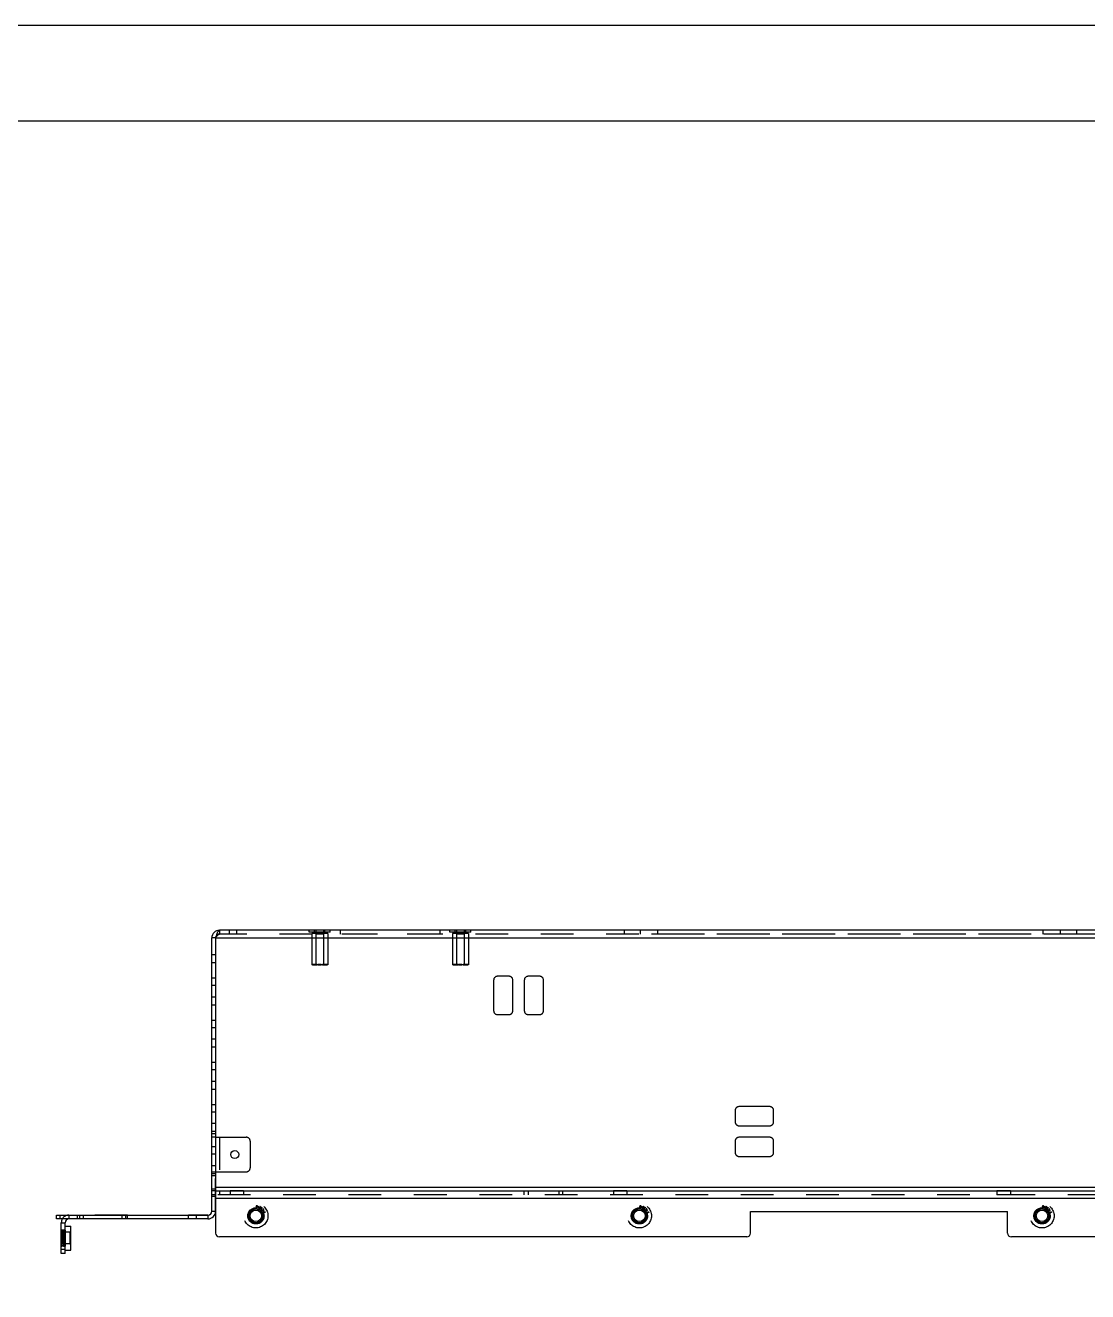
# Model space of a CAD drawing. Header units: millimetres. Extents: x 0 to 8948, y -1340 to 1100.
# Drawn here: x 4724.8 to 5001.9, y -570.3 to -239.9 of the extents above; entities that cross this region are included whole.
import ezdxf

# ---------------------------------------------------------------- set-up
doc = ezdxf.new("R2010")
doc.units = ezdxf.units.MM
doc.header["$LTSCALE"] = 85.25
doc.linetypes.add('HIDDEN', pattern=[0.2, 0.1, -0.1])
doc.layers.get('0').update_dxf_attribs({"linetype": 'CONTINUOUS'})
doc.layers.add('02___PRT_ALL_AXES', color=7, linetype='CONTINUOUS')
doc.layers.add('DEFAULT_2', color=8, linetype='HIDDEN')

msp = doc.modelspace()

# ---------------------------------------------------------------- linework, layer by layer
at = {"color": 7, "linetype": 'Continuous'}
for p, q in [((4392.409, -239.944), (5942.409, -239.944)), ((4774.448, -478.031), (4773.448, -478.031)), ((4773.448, -529.031), (4774.448, -529.031)), ((4773.448, -540.031), (4774.448, -540.031)), ((4774.448, -544.031), (4773.448, -544.031)), ((4774.448, -545.031), (4773.448, -545.031)), ((4774.448, -544.031), (4774.448, -544.921)), ((4732.948, -551.331), (4732.948, -550.331)), ((4772.448, -551.331), (4732.948, -551.331)), ((4733.948, -551.331), (4733.948, -550.331)), ((4772.448, -550.331), (4772.448, -551.331)), ((4773.448, -549.331), (4774.448, -549.331)), ((4734.198, -552.331), (4735.198, -552.331)), ((4735.198, -560.331), (4735.198, -552.331)), ((4735.198, -553.181), (4736.698, -553.181)), ((4736.698, -559.481), (4736.698, -553.181)), ((4735.198, -559.331), (4734.198, -559.331)), ((4735.198, -560.331), (4734.198, -560.331)), ((4735.198, -559.481), (4736.698, -559.481))]:
    msp.add_line(p, q, dxfattribs=at)
at = {"color": 3, "linetype": 'Continuous'}
for p, q in [((4773.448, -549.331), (4773.448, -478.031)), ((4774.448, -478.031), (4774.448, -544.031)), ((4774.448, -478.031), (5090.448, -478.031)), ((5089.448, -476.031), (4775.448, -476.031)), ((4774.448, -530.031), (4773.448, -530.031)), ((4773.448, -539.031), (4774.448, -539.031)), ((4774.448, -543.031), (5090.448, -543.031)), ((4774.448, -544.031), (5146.948, -544.031)), ((4774.448, -544.921), (4774.448, -555.031)), ((5090.448, -546.031), (4774.448, -546.031)), ((4732.948, -550.331), (4772.448, -550.331)), ((4913.948, -555.031), (4913.948, -549.431)), ((4913.948, -549.431), (4980.948, -549.431)), ((4980.948, -555.031), (4980.948, -549.431)), ((4734.198, -560.331), (4734.198, -552.331)), ((4912.948, -556.031), (4775.448, -556.031)), ((5089.448, -556.031), (4981.948, -556.031))]:
    msp.add_line(p, q, dxfattribs=at)
at = {"color": 7, "linetype": 'Continuous'}
msp.add_lwpolyline([(4417.409, -1314.944), (5917.409, -1314.944), (5917.409, -264.944), (4417.409, -264.944)], close=True, dxfattribs=at)
for centre, radius in [((4784.948, -550.531), 1.8), ((4784.948, -550.531), 1.5), ((4884.948, -550.531), 1.8), ((4884.948, -550.531), 1.5), ((4989.948, -550.531), 1.8), ((4989.948, -550.531), 1.5)]:
    msp.add_circle(centre, radius, dxfattribs=at)
at = {"color": 3, "linetype": 'Continuous'}
for centre, radius, start, end in [((4775.448, -478.031), 2, 90, 180), ((4736.198, -552.331), 2, 149.86467, 180), ((4772.448, -549.331), 1, 270, 0), ((4775.448, -555.031), 1, 180, 270), ((4912.948, -555.031), 1, 270, 0), ((4981.948, -555.031), 1, 180, 270)]:
    msp.add_arc(centre, radius, start, end, dxfattribs=at)
at = {"color": 7, "linetype": 'Continuous'}
for centre, radius, start, end in [((4775.448, -478.031), 1, 144.96851, 180), ((4736.198, -552.331), 1, 90, 180), ((4772.448, -549.331), 2, 270, 0)]:
    msp.add_arc(centre, radius, start, end, dxfattribs=at)
at = {"color": 3, "linetype": 'Continuous'}
for points, knots in [([(4774.448, -478.031), (4774.494, -477.887), (4774.555, -477.695), (4774.618, -477.504), (4774.633, -477.457)], [0, 0, 0, 0, 0.7542178, 1, 1, 1, 1]), ([(4774.633, -477.457), (4774.697, -477.265), (4774.819, -476.915), (4774.987, -476.513), (4775.133, -476.265), (4775.25, -476.112), (4775.372, -476.031), (4775.448, -476.031)], [0, 0, 0, 0, 0.3589742, 0.6541261, 0.770894, 0.8657475, 1, 1, 1, 1])]:
    msp.add_open_spline(points, degree=3, knots=knots, dxfattribs=at)
at = {"layer": '02___PRT_ALL_AXES', "color": 8, "linetype": 'HIDDEN'}
for p, q in [((4799.503, -476.831), (4799.503, -485.031)), ((4803.693, -476.831), (4799.503, -476.831)), ((4799.703, -476.531), (4799.703, -476.831)), ((4803.493, -476.531), (4799.703, -476.531)), ((4800.598, -476.031), (4800.598, -485.031)), ((4802.598, -476.031), (4800.598, -476.031)), ((4802.598, -477.031), (4800.598, -477.031)), ((4802.598, -476.031), (4802.598, -485.031)), ((4803.493, -476.531), (4803.493, -476.831)), ((4803.693, -476.831), (4803.693, -485.031)), ((4806.948, -476.031), (4806.948, -477.031)), ((4832.948, -476.031), (4806.948, -476.031)), ((4832.948, -477.031), (4806.948, -477.031)), ((4832.948, -476.031), (4832.948, -477.031)), ((4836.203, -476.831), (4836.203, -485.031)), ((4840.393, -476.831), (4836.203, -476.831)), ((4836.403, -476.531), (4836.403, -476.831)), ((4840.193, -476.531), (4836.403, -476.531)), ((4837.298, -476.031), (4837.298, -485.031)), ((4839.298, -476.031), (4837.298, -476.031)), ((4839.298, -477.031), (4837.298, -477.031)), ((4839.298, -476.031), (4839.298, -485.031)), ((4840.193, -476.531), (4840.193, -476.831)), ((4840.393, -476.831), (4840.393, -485.031)), ((4880.948, -476.031), (4880.948, -477.031)), ((4998.948, -476.031), (4880.948, -476.031)), ((4998.948, -477.031), (4880.948, -477.031)), ((4885.198, -476.031), (4885.198, -477.031)), ((4889.698, -476.031), (4889.698, -477.031)), ((4990.198, -476.031), (4990.198, -477.031)), ((4994.698, -476.031), (4994.698, -477.031)), ((4998.948, -476.031), (4998.948, -477.031)), ((4803.693, -485.031), (4799.503, -485.031)), ((4840.393, -485.031), (4836.203, -485.031)), ((4773.448, -549.331), (4773.448, -537.46)), ((4774.448, -537.46), (4773.448, -537.46)), ((4774.448, -549.331), (4774.448, -537.46)), ((4773.448, -539.46), (4774.448, -539.46)), ((4778.198, -544.031), (4778.198, -545.031)), ((4781.698, -544.031), (4778.198, -544.031)), ((4781.698, -545.031), (4778.198, -545.031)), ((4781.698, -544.031), (4781.698, -545.031)), ((4878.198, -544.031), (4878.198, -545.031)), ((4881.698, -544.031), (4878.198, -544.031)), ((4881.698, -545.031), (4878.198, -545.031)), ((4881.698, -544.031), (4881.698, -545.031)), ((4981.698, -544.031), (4978.198, -544.031)), ((4978.198, -544.031), (4978.198, -545.031)), ((4981.698, -545.031), (4978.198, -545.031)), ((4981.698, -544.031), (4981.698, -545.031)), ((4738.448, -551.331), (4738.448, -550.331)), ((4751.448, -550.331), (4738.448, -550.331)), ((4751.448, -551.331), (4738.448, -551.331)), ((4738.948, -550.331), (4738.948, -551.331)), ((4739.948, -550.331), (4739.948, -551.331)), ((4749.948, -550.331), (4749.948, -551.331)), ((4750.948, -550.331), (4750.948, -551.331)), ((4751.448, -551.331), (4751.448, -550.331)), ((4767.389, -551.331), (4767.389, -550.331)), ((4772.448, -550.331), (4767.389, -550.331)), ((4772.448, -551.331), (4767.389, -551.331)), ((4769.389, -550.331), (4769.389, -551.331)), ((4734.198, -554.231), (4734.198, -558.431)), ((4735.198, -554.231), (4734.198, -554.231)), ((4735.198, -554.231), (4735.198, -558.431)), ((4734.198, -556.331), (4735.198, -556.331)), ((4735.198, -558.431), (4734.198, -558.431))]:
    msp.add_line(p, q, dxfattribs=at)
at = {"layer": '02___PRT_ALL_AXES', "color": 3, "linetype": 'Continuous'}
for centre, radius in [((4779.448, -534.531), 1.05), ((4784.948, -550.531), 2.1), ((4884.948, -550.531), 2.1), ((4989.948, -550.531), 2.1)]:
    msp.add_circle(centre, radius, dxfattribs=at)
at = {"layer": 'DEFAULT_2', "color": 8, "linetype": 'HIDDEN'}
for p, q in [((4775.448, -476.031), (4775.448, -477.031)), ((5089.448, -477.031), (4775.448, -477.031)), ((4777.948, -476.031), (4777.948, -477.031)), ((4779.948, -477.031), (4779.948, -476.031)), ((4798.855, -476.531), (4798.855, -476.031)), ((4804.34, -476.531), (4798.855, -476.531)), ((4800.227, -476.531), (4800.227, -476.031)), ((4800.598, -477.031), (4800.598, -485.031)), ((4802.598, -477.031), (4802.598, -485.031)), ((4802.969, -476.531), (4802.969, -476.031)), ((4804.34, -476.531), (4804.34, -476.031)), ((4835.555, -476.531), (4835.555, -476.031)), ((4841.04, -476.531), (4835.555, -476.531)), ((4836.927, -476.531), (4836.927, -476.031)), ((4837.298, -477.031), (4837.298, -485.031)), ((4839.298, -477.031), (4839.298, -485.031)), ((4839.669, -476.531), (4839.669, -476.031)), ((4841.04, -476.531), (4841.04, -476.031)), ((4774.448, -482.46), (4773.448, -482.46)), ((4773.448, -484.46), (4774.448, -484.46)), ((4799.631, -484.931), (4799.631, -485.031)), ((4800.968, -484.931), (4799.631, -484.931)), ((4799.678, -484.931), (4799.678, -485.031)), ((4799.678, -485.031), (4800.968, -485.031)), ((4799.814, -484.931), (4799.814, -485.031)), ((4799.908, -484.931), (4799.908, -485.031)), ((4799.948, -485.031), (4799.948, -484.931)), ((4800.097, -484.931), (4800.097, -485.031)), ((4800.189, -484.931), (4800.189, -485.031)), ((4800.303, -485.031), (4800.303, -484.931)), ((4800.41, -485.031), (4800.41, -484.931)), ((4800.515, -485.031), (4800.515, -484.931)), ((4800.722, -485.031), (4800.722, -484.931)), ((4800.864, -485.031), (4800.864, -484.931)), ((4800.968, -485.031), (4800.968, -484.931)), ((4801.167, -484.931), (4801.167, -485.031)), ((4801.936, -484.931), (4801.167, -484.931)), ((4801.168, -485.031), (4801.168, -484.931)), ((4801.207, -485.031), (4801.207, -484.931)), ((4801.207, -485.031), (4801.936, -485.031)), ((4801.231, -485.031), (4801.231, -484.931)), ((4801.312, -485.031), (4801.312, -484.931)), ((4801.316, -485.031), (4801.316, -484.931)), ((4801.335, -485.031), (4801.335, -484.931)), ((4801.355, -485.031), (4801.355, -484.931)), ((4801.401, -485.031), (4801.401, -484.931)), ((4801.419, -485.031), (4801.419, -484.931)), ((4801.523, -485.031), (4801.523, -484.931)), ((4801.547, -485.031), (4801.547, -484.931)), ((4801.607, -485.031), (4801.607, -484.931)), ((4801.63, -485.031), (4801.63, -484.931)), ((4801.71, -485.031), (4801.71, -484.931)), ((4801.755, -485.031), (4801.755, -484.931)), ((4801.766, -485.031), (4801.766, -484.931)), ((4801.771, -485.031), (4801.771, -484.931)), ((4801.81, -485.031), (4801.81, -484.931)), ((4801.811, -485.031), (4801.811, -484.931)), ((4801.837, -485.031), (4801.837, -484.931)), ((4801.869, -485.031), (4801.869, -484.931)), ((4801.912, -485.031), (4801.912, -484.931)), ((4801.916, -484.931), (4801.916, -485.031)), ((4801.918, -485.031), (4801.918, -484.931)), ((4801.918, -485.031), (4801.918, -484.931)), ((4801.935, -485.031), (4801.935, -484.931)), ((4801.936, -485.031), (4801.936, -484.931)), ((4802.309, -485.031), (4802.309, -484.931)), ((4803.6, -484.931), (4802.309, -484.931)), ((4802.309, -485.031), (4803.556, -485.031)), ((4802.313, -485.031), (4802.313, -484.931)), ((4802.373, -485.031), (4802.373, -484.931)), ((4802.407, -485.031), (4802.407, -484.931)), ((4802.457, -485.031), (4802.457, -484.931)), ((4802.46, -485.031), (4802.46, -484.931)), ((4802.485, -485.031), (4802.485, -484.931)), ((4802.487, -485.031), (4802.487, -484.931)), ((4802.494, -485.031), (4802.494, -484.931)), ((4802.509, -485.031), (4802.509, -484.931)), ((4802.516, -485.031), (4802.516, -484.931)), ((4802.518, -485.031), (4802.518, -484.931)), ((4802.543, -485.031), (4802.543, -484.931)), ((4802.546, -485.031), (4802.546, -484.931)), ((4802.593, -485.031), (4802.593, -484.931)), ((4802.596, -485.031), (4802.596, -484.931)), ((4802.608, -485.031), (4802.608, -484.931)), ((4802.618, -485.031), (4802.618, -484.931)), ((4802.63, -485.031), (4802.63, -484.931)), ((4802.643, -485.031), (4802.643, -484.931)), ((4802.678, -485.031), (4802.678, -484.931)), ((4802.69, -485.031), (4802.69, -484.931)), ((4802.694, -485.031), (4802.694, -484.931)), ((4802.698, -485.031), (4802.698, -484.931)), ((4802.7, -485.031), (4802.7, -484.931)), ((4802.701, -485.031), (4802.701, -484.931)), ((4802.72, -485.031), (4802.72, -484.931)), ((4802.75, -485.031), (4802.75, -484.931)), ((4802.764, -485.031), (4802.764, -484.931)), ((4802.766, -485.031), (4802.766, -484.931)), ((4802.791, -485.031), (4802.791, -484.931)), ((4802.793, -485.031), (4802.793, -484.931)), ((4802.819, -485.031), (4802.819, -484.931)), ((4802.844, -485.031), (4802.844, -484.931)), ((4802.852, -485.031), (4802.852, -484.931)), ((4802.859, -485.031), (4802.859, -484.931)), ((4802.894, -485.031), (4802.894, -484.931)), ((4802.926, -485.031), (4802.926, -484.931)), ((4802.927, -485.031), (4802.927, -484.931)), ((4802.958, -485.031), (4802.958, -484.931)), ((4802.994, -485.031), (4802.994, -484.931)), ((4803, -485.031), (4803, -484.931)), ((4803.009, -485.031), (4803.009, -484.931)), ((4803.034, -485.031), (4803.034, -484.931)), ((4803.059, -485.031), (4803.059, -484.931)), ((4803.061, -485.031), (4803.061, -484.931)), ((4803.087, -485.031), (4803.087, -484.931)), ((4803.102, -485.031), (4803.102, -484.931)), ((4803.133, -485.031), (4803.133, -484.931)), ((4803.151, -485.031), (4803.151, -484.931)), ((4803.152, -485.031), (4803.152, -484.931)), ((4803.154, -485.031), (4803.154, -484.931)), ((4803.156, -485.031), (4803.156, -484.931)), ((4803.209, -485.031), (4803.209, -484.931)), ((4803.221, -485.031), (4803.221, -484.931)), ((4803.239, -485.031), (4803.239, -484.931)), ((4803.244, -485.031), (4803.244, -484.931)), ((4803.259, -485.031), (4803.259, -484.931)), ((4803.261, -485.031), (4803.261, -484.931)), ((4803.274, -485.031), (4803.274, -484.931)), ((4803.296, -485.031), (4803.296, -484.931)), ((4803.306, -485.031), (4803.306, -484.931)), ((4803.348, -485.031), (4803.348, -484.931)), ((4803.375, -485.031), (4803.375, -484.931)), ((4803.407, -485.031), (4803.407, -484.931)), ((4803.409, -485.031), (4803.409, -484.931)), ((4803.428, -485.031), (4803.428, -484.931)), ((4803.43, -485.031), (4803.43, -484.931)), ((4803.45, -485.031), (4803.45, -484.931)), ((4803.474, -485.031), (4803.474, -484.931)), ((4803.492, -485.031), (4803.492, -484.931)), ((4803.493, -485.031), (4803.493, -484.931)), ((4803.502, -485.031), (4803.502, -484.931)), ((4803.516, -485.031), (4803.516, -484.931)), ((4803.556, -484.931), (4803.556, -485.031)), ((4803.575, -485.031), (4803.575, -484.931)), ((4803.585, -484.931), (4803.585, -485.031)), ((4803.585, -485.031), (4803.6, -485.031)), ((4803.6, -485.031), (4803.6, -484.931)), ((4836.331, -484.931), (4836.331, -485.031)), ((4837.668, -484.931), (4836.331, -484.931)), ((4836.378, -484.931), (4836.378, -485.031)), ((4836.378, -485.031), (4837.668, -485.031)), ((4836.514, -484.931), (4836.514, -485.031)), ((4836.608, -484.931), (4836.608, -485.031)), ((4836.648, -485.031), (4836.648, -484.931)), ((4836.797, -484.931), (4836.797, -485.031)), ((4836.889, -484.931), (4836.889, -485.031)), ((4837.003, -485.031), (4837.003, -484.931)), ((4837.11, -485.031), (4837.11, -484.931)), ((4837.215, -485.031), (4837.215, -484.931)), ((4837.422, -485.031), (4837.422, -484.931)), ((4837.564, -485.031), (4837.564, -484.931)), ((4837.668, -485.031), (4837.668, -484.931)), ((4837.867, -484.931), (4837.867, -485.031)), ((4838.636, -484.931), (4837.867, -484.931)), ((4837.868, -485.031), (4837.868, -484.931)), ((4837.907, -485.031), (4837.907, -484.931)), ((4837.907, -485.031), (4838.636, -485.031)), ((4837.931, -485.031), (4837.931, -484.931)), ((4838.012, -485.031), (4838.012, -484.931)), ((4838.016, -485.031), (4838.016, -484.931)), ((4838.035, -485.031), (4838.035, -484.931)), ((4838.055, -485.031), (4838.055, -484.931)), ((4838.101, -485.031), (4838.101, -484.931)), ((4838.119, -485.031), (4838.119, -484.931)), ((4838.223, -485.031), (4838.223, -484.931)), ((4838.247, -485.031), (4838.247, -484.931)), ((4838.307, -485.031), (4838.307, -484.931)), ((4838.33, -485.031), (4838.33, -484.931)), ((4838.41, -485.031), (4838.41, -484.931)), ((4838.455, -485.031), (4838.455, -484.931)), ((4838.466, -485.031), (4838.466, -484.931)), ((4838.471, -485.031), (4838.471, -484.931)), ((4838.51, -485.031), (4838.51, -484.931)), ((4838.511, -485.031), (4838.511, -484.931)), ((4838.537, -485.031), (4838.537, -484.931)), ((4838.569, -485.031), (4838.569, -484.931)), ((4838.612, -485.031), (4838.612, -484.931)), ((4838.616, -484.931), (4838.616, -485.031)), ((4838.618, -485.031), (4838.618, -484.931)), ((4838.618, -485.031), (4838.618, -484.931)), ((4838.635, -485.031), (4838.635, -484.931)), ((4838.636, -485.031), (4838.636, -484.931)), ((4839.009, -485.031), (4839.009, -484.931)), ((4840.3, -484.931), (4839.009, -484.931)), ((4839.009, -485.031), (4840.256, -485.031)), ((4839.013, -485.031), (4839.013, -484.931)), ((4839.073, -485.031), (4839.073, -484.931)), ((4839.107, -485.031), (4839.107, -484.931)), ((4839.157, -485.031), (4839.157, -484.931)), ((4839.16, -485.031), (4839.16, -484.931)), ((4839.185, -485.031), (4839.185, -484.931)), ((4839.187, -485.031), (4839.187, -484.931)), ((4839.194, -485.031), (4839.194, -484.931)), ((4839.209, -485.031), (4839.209, -484.931)), ((4839.216, -485.031), (4839.216, -484.931)), ((4839.218, -485.031), (4839.218, -484.931)), ((4839.243, -485.031), (4839.243, -484.931)), ((4839.246, -485.031), (4839.246, -484.931)), ((4839.293, -485.031), (4839.293, -484.931)), ((4839.296, -485.031), (4839.296, -484.931)), ((4839.308, -485.031), (4839.308, -484.931)), ((4839.318, -485.031), (4839.318, -484.931)), ((4839.33, -485.031), (4839.33, -484.931)), ((4839.343, -485.031), (4839.343, -484.931)), ((4839.378, -485.031), (4839.378, -484.931)), ((4839.39, -485.031), (4839.39, -484.931)), ((4839.394, -485.031), (4839.394, -484.931)), ((4839.398, -485.031), (4839.398, -484.931)), ((4839.4, -485.031), (4839.4, -484.931)), ((4839.401, -485.031), (4839.401, -484.931)), ((4839.42, -485.031), (4839.42, -484.931)), ((4839.45, -485.031), (4839.45, -484.931)), ((4839.464, -485.031), (4839.464, -484.931)), ((4839.466, -485.031), (4839.466, -484.931)), ((4839.491, -485.031), (4839.491, -484.931)), ((4839.493, -485.031), (4839.493, -484.931)), ((4839.519, -485.031), (4839.519, -484.931)), ((4839.544, -485.031), (4839.544, -484.931)), ((4839.552, -485.031), (4839.552, -484.931)), ((4839.559, -485.031), (4839.559, -484.931)), ((4839.594, -485.031), (4839.594, -484.931)), ((4839.626, -485.031), (4839.626, -484.931)), ((4839.627, -485.031), (4839.627, -484.931)), ((4839.658, -485.031), (4839.658, -484.931)), ((4839.694, -485.031), (4839.694, -484.931)), ((4839.7, -485.031), (4839.7, -484.931)), ((4839.709, -485.031), (4839.709, -484.931)), ((4839.734, -485.031), (4839.734, -484.931)), ((4839.759, -485.031), (4839.759, -484.931)), ((4839.761, -485.031), (4839.761, -484.931)), ((4839.787, -485.031), (4839.787, -484.931)), ((4839.802, -485.031), (4839.802, -484.931)), ((4839.833, -485.031), (4839.833, -484.931)), ((4839.851, -485.031), (4839.851, -484.931)), ((4839.852, -485.031), (4839.852, -484.931)), ((4839.854, -485.031), (4839.854, -484.931)), ((4839.856, -485.031), (4839.856, -484.931)), ((4839.909, -485.031), (4839.909, -484.931)), ((4839.921, -485.031), (4839.921, -484.931)), ((4839.939, -485.031), (4839.939, -484.931)), ((4839.944, -485.031), (4839.944, -484.931)), ((4839.959, -485.031), (4839.959, -484.931)), ((4839.961, -485.031), (4839.961, -484.931)), ((4839.974, -485.031), (4839.974, -484.931)), ((4839.996, -485.031), (4839.996, -484.931)), ((4840.006, -485.031), (4840.006, -484.931)), ((4840.048, -485.031), (4840.048, -484.931)), ((4840.075, -485.031), (4840.075, -484.931)), ((4840.107, -485.031), (4840.107, -484.931)), ((4840.109, -485.031), (4840.109, -484.931)), ((4840.128, -485.031), (4840.128, -484.931)), ((4840.13, -485.031), (4840.13, -484.931)), ((4840.15, -485.031), (4840.15, -484.931)), ((4840.174, -485.031), (4840.174, -484.931)), ((4840.192, -485.031), (4840.192, -484.931)), ((4840.193, -485.031), (4840.193, -484.931)), ((4840.202, -485.031), (4840.202, -484.931)), ((4840.216, -485.031), (4840.216, -484.931)), ((4840.256, -484.931), (4840.256, -485.031)), ((4840.275, -485.031), (4840.275, -484.931)), ((4840.285, -484.931), (4840.285, -485.031)), ((4840.285, -485.031), (4840.3, -485.031)), ((4840.3, -485.031), (4840.3, -484.931)), ((4773.448, -488.46), (4774.448, -488.46)), ((4850.948, -488.031), (4847.948, -488.031)), ((4858.948, -488.031), (4855.948, -488.031)), ((4774.448, -490.46), (4773.448, -490.46)), ((4846.948, -489.031), (4846.948, -497.031)), ((4851.948, -497.031), (4851.948, -489.031)), ((4854.948, -489.031), (4854.948, -497.031)), ((4859.948, -497.031), (4859.948, -489.031)), ((4774.448, -493.46), (4773.448, -493.46)), ((4773.448, -495.46), (4774.448, -495.46)), ((4847.948, -498.031), (4850.948, -498.031)), ((4855.948, -498.031), (4858.948, -498.031)), ((4773.448, -499.46), (4774.448, -499.46)), ((4774.448, -501.46), (4773.448, -501.46)), ((4774.448, -504.46), (4773.448, -504.46)), ((4773.448, -506.46), (4774.448, -506.46)), ((4773.448, -510.46), (4774.448, -510.46)), ((4774.448, -512.46), (4773.448, -512.46)), ((4774.448, -515.46), (4773.448, -515.46)), ((4773.448, -517.46), (4774.448, -517.46)), ((4773.448, -521.46), (4774.448, -521.46)), ((4774.448, -523.46), (4773.448, -523.46)), ((4909.948, -523.031), (4909.948, -526.031)), ((4918.948, -522.031), (4910.948, -522.031)), ((4919.948, -526.031), (4919.948, -523.031)), ((4774.448, -526.46), (4773.448, -526.46)), ((4773.448, -528.46), (4774.448, -528.46)), ((4910.948, -527.031), (4918.948, -527.031)), ((4774.448, -530.031), (4782.448, -530.031)), ((4775.448, -530.031), (4775.448, -539.031)), ((4783.448, -531.031), (4783.448, -538.031)), ((4909.948, -531.031), (4909.948, -534.031)), ((4918.948, -530.031), (4910.948, -530.031)), ((4919.948, -534.031), (4919.948, -531.031)), ((4773.448, -532.46), (4774.448, -532.46)), ((4774.448, -534.46), (4773.448, -534.46)), ((4910.948, -535.031), (4918.948, -535.031)), ((4774.448, -537.46), (4773.448, -537.46)), ((4773.448, -539.46), (4774.448, -539.46)), ((4774.448, -539.031), (4782.448, -539.031)), ((4773.448, -543.46), (4774.448, -543.46)), ((5090.448, -545.031), (4774.448, -545.031)), ((4775.448, -544.031), (4775.448, -545.031)), ((4854.948, -545.031), (4854.948, -544.031)), ((4855.948, -544.031), (4855.948, -545.031)), ((4863.948, -544.031), (4863.948, -545.031)), ((4864.948, -545.031), (4864.948, -544.031)), ((4774.448, -545.46), (4773.448, -545.46)), ((4785.044, -547.93), (4785.039, -548.065)), ((4785.039, -548.065), (4785.052, -548.067)), ((4785.318, -548.367), (4785.306, -548.366)), ((4785.311, -548.47), (4785.318, -548.367)), ((4785.543, -548.134), (4785.532, -548.171)), ((4785.532, -548.171), (4785.738, -548.234)), ((4785.75, -548.197), (4785.543, -548.134)), ((4785.738, -548.234), (4785.75, -548.197)), ((4786.034, -548.198), (4785.786, -548.61)), ((4785.814, -548.614), (4786.057, -548.212)), ((4786.302, -548.274), (4785.814, -548.614)), ((4785.849, -548.676), (4786.255, -548.394)), ((4785.986, -548.089), (4785.978, -548.101)), ((4785.978, -548.101), (4786.016, -548.135)), ((4786.103, -548.187), (4786.18, -548.223)), ((4786.255, -548.394), (4786.179, -548.875)), ((4786.18, -548.223), (4786.187, -548.21)), ((4786.216, -548.81), (4786.302, -548.274)), ((4786.4, -548.338), (4786.392, -548.351)), ((4786.392, -548.351), (4786.433, -548.388)), ((4885.044, -547.93), (4885.039, -548.065)), ((4885.039, -548.065), (4885.052, -548.067)), ((4885.318, -548.367), (4885.306, -548.366)), ((4885.311, -548.47), (4885.318, -548.367)), ((4885.543, -548.134), (4885.532, -548.171)), ((4885.532, -548.171), (4885.738, -548.234)), ((4885.75, -548.197), (4885.543, -548.134)), ((4885.738, -548.234), (4885.75, -548.197)), ((4886.034, -548.198), (4885.786, -548.61)), ((4885.814, -548.614), (4886.057, -548.212)), ((4886.302, -548.274), (4885.814, -548.614)), ((4885.849, -548.676), (4886.255, -548.394)), ((4885.986, -548.089), (4885.978, -548.101)), ((4885.978, -548.101), (4886.016, -548.135)), ((4886.103, -548.187), (4886.18, -548.223)), ((4886.255, -548.394), (4886.179, -548.875)), ((4886.18, -548.223), (4886.187, -548.21)), ((4886.216, -548.81), (4886.302, -548.274)), ((4886.4, -548.338), (4886.392, -548.351)), ((4886.392, -548.351), (4886.433, -548.388)), ((4990.044, -547.93), (4990.039, -548.065)), ((4990.039, -548.065), (4990.052, -548.067)), ((4990.318, -548.367), (4990.306, -548.366)), ((4990.311, -548.47), (4990.318, -548.367)), ((4990.543, -548.134), (4990.532, -548.171)), ((4990.532, -548.171), (4990.738, -548.234)), ((4990.75, -548.197), (4990.543, -548.134)), ((4990.738, -548.234), (4990.75, -548.197)), ((4991.034, -548.198), (4990.786, -548.61)), ((4990.814, -548.614), (4991.057, -548.212)), ((4991.302, -548.274), (4990.814, -548.614)), ((4990.849, -548.676), (4991.255, -548.394)), ((4990.986, -548.089), (4990.978, -548.101)), ((4990.978, -548.101), (4991.016, -548.135)), ((4991.103, -548.187), (4991.18, -548.223)), ((4991.255, -548.394), (4991.179, -548.875)), ((4991.18, -548.223), (4991.187, -548.21)), ((4991.216, -548.81), (4991.302, -548.274)), ((4991.4, -548.338), (4991.392, -548.351)), ((4991.392, -548.351), (4991.433, -548.388)), ((4736.198, -550.331), (4736.198, -551.331)), ((4767.389, -551.331), (4767.389, -550.331)), ((4769.389, -550.331), (4769.389, -551.331)), ((4785.71, -548.575), (4785.703, -548.588)), ((4785.786, -548.61), (4785.71, -548.575)), ((4786.435, -548.447), (4786.216, -548.81)), ((4786.279, -548.842), (4786.492, -548.488)), ((4786.333, -548.951), (4786.291, -548.912)), ((4786.326, -548.963), (4786.333, -548.951)), ((4786.479, -548.973), (4786.461, -548.967)), ((4786.541, -548.458), (4786.615, -548.485)), ((4786.615, -548.485), (4786.622, -548.472)), ((4786.657, -548.915), (4786.637, -548.919)), ((4786.754, -548.667), (4786.747, -548.684)), ((4786.848, -549.767), (4786.859, -549.795)), ((4786.859, -549.795), (4787.341, -549.595)), ((4787.318, -549.54), (4786.904, -549.712)), ((4786.904, -549.712), (4786.927, -549.585)), ((4786.927, -549.585), (4786.906, -549.58)), ((4786.981, -549.13), (4786.948, -549.15)), ((4786.948, -549.15), (4787.062, -549.333)), ((4787.095, -549.312), (4786.981, -549.13)), ((4787.062, -549.333), (4787.095, -549.312)), ((4787.342, -549.444), (4787.328, -549.45)), ((4787.328, -549.45), (4787.339, -549.497)), ((4787.387, -549.61), (4787.41, -549.646)), ((4787.41, -549.646), (4787.423, -549.641)), ((4885.71, -548.575), (4885.703, -548.588)), ((4885.786, -548.61), (4885.71, -548.575)), ((4886.435, -548.447), (4886.216, -548.81)), ((4886.279, -548.842), (4886.492, -548.488)), ((4886.333, -548.951), (4886.291, -548.912)), ((4886.326, -548.963), (4886.333, -548.951)), ((4886.479, -548.973), (4886.461, -548.967)), ((4886.541, -548.458), (4886.615, -548.485)), ((4886.615, -548.485), (4886.622, -548.472)), ((4886.657, -548.915), (4886.637, -548.919)), ((4886.754, -548.667), (4886.747, -548.684)), ((4886.848, -549.767), (4886.859, -549.795)), ((4886.859, -549.795), (4887.341, -549.595)), ((4887.318, -549.54), (4886.904, -549.712)), ((4886.904, -549.712), (4886.927, -549.585)), ((4886.927, -549.585), (4886.906, -549.58)), ((4886.981, -549.13), (4886.948, -549.15)), ((4886.948, -549.15), (4887.062, -549.333)), ((4887.095, -549.312), (4886.981, -549.13)), ((4887.062, -549.333), (4887.095, -549.312)), ((4887.342, -549.444), (4887.328, -549.45)), ((4887.328, -549.45), (4887.339, -549.497)), ((4887.387, -549.61), (4887.41, -549.646)), ((4887.41, -549.646), (4887.423, -549.641)), ((4990.71, -548.575), (4990.703, -548.588)), ((4990.786, -548.61), (4990.71, -548.575)), ((4991.435, -548.447), (4991.216, -548.81)), ((4991.279, -548.842), (4991.492, -548.488)), ((4991.333, -548.951), (4991.291, -548.912)), ((4991.326, -548.963), (4991.333, -548.951)), ((4991.479, -548.973), (4991.461, -548.967)), ((4991.541, -548.458), (4991.615, -548.485)), ((4991.615, -548.485), (4991.622, -548.472)), ((4991.657, -548.915), (4991.637, -548.919)), ((4991.754, -548.667), (4991.747, -548.684)), ((4991.848, -549.767), (4991.859, -549.795)), ((4991.859, -549.795), (4992.341, -549.595)), ((4992.318, -549.54), (4991.904, -549.712)), ((4991.904, -549.712), (4991.927, -549.585)), ((4991.927, -549.585), (4991.906, -549.58)), ((4991.981, -549.13), (4991.948, -549.15)), ((4991.948, -549.15), (4992.062, -549.333)), ((4992.095, -549.312), (4991.981, -549.13)), ((4992.062, -549.333), (4992.095, -549.312)), ((4992.342, -549.444), (4992.328, -549.45)), ((4992.328, -549.45), (4992.339, -549.497)), ((4992.387, -549.61), (4992.41, -549.646)), ((4992.41, -549.646), (4992.423, -549.641)), ((4734.228, -554.206), (4734.228, -558.456)), ((4734.228, -554.206), (4734.328, -554.206)), ((4734.228, -554.531), (4734.528, -554.831)), ((4734.328, -554.206), (4734.328, -558.456)), ((4734.328, -554.206), (4734.818, -554.431)), ((4734.528, -554.831), (4734.528, -557.831)), ((4736.398, -554.831), (4734.528, -554.831)), ((4734.818, -554.206), (4734.818, -558.456)), ((4734.818, -554.206), (4735.198, -554.206)), ((4736.398, -554.831), (4736.698, -554.531)), ((4736.398, -554.831), (4736.398, -557.831)), ((4736.678, -555.133), (4736.678, -553.702)), ((4736.698, -553.702), (4736.678, -553.702)), ((4736.678, -553.704), (4736.698, -553.704)), ((4736.698, -553.73), (4736.678, -553.73)), ((4736.678, -553.731), (4736.698, -553.731)), ((4736.678, -553.762), (4736.698, -553.762)), ((4736.678, -553.766), (4736.698, -553.766)), ((4736.678, -553.772), (4736.698, -553.772)), ((4736.678, -553.852), (4736.698, -553.852)), ((4736.678, -553.865), (4736.698, -553.865)), ((4736.678, -553.867), (4736.698, -553.867)), ((4736.698, -553.889), (4736.678, -553.889)), ((4736.678, -553.895), (4736.698, -553.895)), ((4736.678, -553.901), (4736.698, -553.901)), ((4736.678, -553.916), (4736.698, -553.916)), ((4736.678, -553.934), (4736.698, -553.934)), ((4736.678, -553.935), (4736.698, -553.935)), ((4736.678, -553.952), (4736.698, -553.952)), ((4736.678, -553.968), (4736.698, -553.968)), ((4736.678, -553.968), (4736.698, -553.968)), ((4736.678, -553.971), (4736.698, -553.971)), ((4736.698, -553.984), (4736.678, -553.984)), ((4736.698, -553.987), (4736.678, -553.987)), ((4736.678, -553.99), (4736.698, -553.99)), ((4736.678, -553.997), (4736.698, -553.997)), ((4736.698, -553.998), (4736.678, -553.998)), ((4736.678, -554.01), (4736.698, -554.01)), ((4736.678, -554.012), (4736.698, -554.012)), ((4736.678, -554.023), (4736.698, -554.023)), ((4736.678, -554.034), (4736.698, -554.034)), ((4736.678, -554.042), (4736.698, -554.042)), ((4736.678, -554.055), (4736.698, -554.055)), ((4736.678, -554.074), (4736.698, -554.074)), ((4736.678, -554.111), (4736.698, -554.111)), ((4736.678, -554.13), (4736.698, -554.13)), ((4736.698, -554.138), (4736.678, -554.138)), ((4736.678, -554.151), (4736.698, -554.151)), ((4736.678, -554.164), (4736.698, -554.164)), ((4736.678, -554.166), (4736.698, -554.166)), ((4736.678, -554.167), (4736.698, -554.167)), ((4736.678, -554.188), (4736.698, -554.188)), ((4736.678, -554.194), (4736.698, -554.194)), ((4736.678, -554.208), (4736.698, -554.208)), ((4736.678, -554.213), (4736.698, -554.213)), ((4736.678, -554.233), (4736.698, -554.233)), ((4736.678, -554.241), (4736.698, -554.241)), ((4736.698, -554.247), (4736.678, -554.247)), ((4736.698, -554.255), (4736.678, -554.255)), ((4736.698, -554.258), (4736.678, -554.258)), ((4736.678, -554.258), (4736.698, -554.258)), ((4736.698, -554.27), (4736.678, -554.27)), ((4736.678, -554.271), (4736.698, -554.271)), ((4736.678, -554.272), (4736.698, -554.272)), ((4736.678, -554.285), (4736.698, -554.285)), ((4736.678, -554.288), (4736.698, -554.288)), ((4736.678, -554.296), (4736.698, -554.296)), ((4736.678, -554.298), (4736.698, -554.298)), ((4736.678, -554.375), (4736.698, -554.375)), ((4736.678, -554.388), (4736.698, -554.388)), ((4736.678, -554.41), (4736.698, -554.41)), ((4736.678, -554.414), (4736.698, -554.414)), ((4736.678, -554.431), (4736.698, -554.431)), ((4736.698, -554.46), (4736.678, -554.46)), ((4736.698, -554.467), (4736.678, -554.467)), ((4736.678, -554.468), (4736.698, -554.468)), ((4736.698, -554.476), (4736.678, -554.476)), ((4736.678, -554.484), (4736.698, -554.484)), ((4736.678, -554.504), (4736.698, -554.504)), ((4736.678, -554.52), (4736.698, -554.52)), ((4736.678, -554.529), (4736.698, -554.529)), ((4736.678, -554.558), (4736.698, -554.558)), ((4736.678, -554.61), (4736.698, -554.61)), ((4736.698, -554.642), (4736.678, -554.642)), ((4736.678, -554.662), (4736.698, -554.662)), ((4736.678, -554.675), (4736.698, -554.675)), ((4736.678, -554.679), (4736.698, -554.679)), ((4736.678, -554.689), (4736.698, -554.689)), ((4736.678, -554.712), (4736.698, -554.712)), ((4736.698, -554.715), (4736.678, -554.715)), ((4736.678, -554.719), (4736.698, -554.719)), ((4736.678, -554.719), (4736.698, -554.719)), ((4736.678, -554.751), (4736.698, -554.751)), ((4736.698, -554.763), (4736.678, -554.763)), ((4736.678, -554.767), (4736.698, -554.767)), ((4736.678, -554.771), (4736.698, -554.771)), ((4736.698, -554.773), (4736.678, -554.773)), ((4736.678, -554.787), (4736.698, -554.787)), ((4736.678, -554.815), (4736.698, -554.815)), ((4736.678, -554.815), (4736.698, -554.815)), ((4736.678, -554.827), (4736.698, -554.827)), ((4736.678, -554.835), (4736.698, -554.835)), ((4736.678, -554.852), (4736.698, -554.852)), ((4736.678, -554.876), (4736.698, -554.876)), ((4736.678, -554.88), (4736.698, -554.88)), ((4736.678, -554.919), (4736.698, -554.919)), ((4736.678, -554.928), (4736.698, -554.928)), ((4736.678, -554.93), (4736.698, -554.93)), ((4736.678, -554.949), (4736.698, -554.949)), ((4736.678, -554.95), (4736.698, -554.95)), ((4736.678, -554.95), (4736.698, -554.95)), ((4736.678, -554.966), (4736.698, -554.966)), ((4736.678, -554.993), (4736.698, -554.993)), ((4736.678, -555.01), (4736.698, -555.01)), ((4736.678, -555.011), (4736.698, -555.011)), ((4734.528, -557.831), (4734.228, -558.131)), ((4734.818, -558.231), (4734.328, -558.456)), ((4736.398, -557.831), (4734.528, -557.831)), ((4736.398, -557.831), (4736.698, -558.131)), ((4736.678, -555.112), (4736.698, -555.112)), ((4736.678, -555.133), (4736.698, -555.133)), ((4736.678, -555.595), (4736.678, -555.244)), ((4736.698, -555.244), (4736.678, -555.244)), ((4736.678, -555.25), (4736.698, -555.25)), ((4736.678, -555.297), (4736.698, -555.297)), ((4736.698, -555.34), (4736.678, -555.34)), ((4736.678, -555.344), (4736.698, -555.344)), ((4736.678, -555.38), (4736.698, -555.38)), ((4736.678, -555.385), (4736.698, -555.385)), ((4736.698, -555.391), (4736.678, -555.391)), ((4736.678, -555.395), (4736.698, -555.395)), ((4736.698, -555.41), (4736.678, -555.41)), ((4736.678, -555.441), (4736.698, -555.441)), ((4736.678, -555.446), (4736.698, -555.446)), ((4736.678, -555.512), (4736.698, -555.512)), ((4736.698, -555.567), (4736.678, -555.567)), ((4736.678, -555.595), (4736.698, -555.595)), ((4734.228, -558.456), (4734.328, -558.456)), ((4734.818, -558.456), (4735.198, -558.456))]:
    msp.add_line(p, q, dxfattribs=at)
for centre, radius in [((4784.948, -550.531), 3.15), ((4784.948, -550.531), 2.125), ((4884.948, -550.531), 3.15), ((4884.948, -550.531), 2.125), ((4989.948, -550.531), 3.15), ((4989.948, -550.531), 2.125), ((4784.948, -550.531), 1.9), ((4884.948, -550.531), 1.9), ((4989.948, -550.531), 1.9)]:
    msp.add_circle(centre, radius, dxfattribs=at)
for centre, radius, start, end in [((4775.448, -478.031), 1, 90, 144.96851), ((4847.948, -489.031), 1, 90, 180), ((4850.948, -489.031), 1, 0, 90), ((4855.948, -489.031), 1, 90, 180), ((4858.948, -489.031), 1, 0, 90), ((4847.948, -497.031), 1, 180, 270), ((4850.948, -497.031), 1, 270, 0), ((4855.948, -497.031), 1, 180, 270), ((4858.948, -497.031), 1, 270, 0), ((4910.948, -523.031), 1, 90, 180), ((4918.948, -523.031), 1, 0, 90), ((4910.948, -526.031), 1, 180, 270), ((4918.948, -526.031), 1, 270, 0), ((4782.448, -531.031), 1, 0, 90), ((4910.948, -531.031), 1, 90, 180), ((4918.948, -531.031), 1, 0, 90), ((4910.948, -534.031), 1, 180, 270), ((4918.948, -534.031), 1, 270, 0), ((4782.448, -538.031), 1, 270, 0), ((4736.198, -552.331), 2, 90, 149.86467), ((4785.515, -550.15), 1.438, 58.91018, 62.46337), ((4885.515, -550.15), 1.438, 58.91018, 62.46337), ((4990.515, -550.15), 1.438, 58.91018, 62.46337)]:
    msp.add_arc(centre, radius, start, end, dxfattribs=at)
msp.add_open_spline([(4774.448, -478.031), (4774.53, -477.903), (4774.687, -477.657), (4774.962, -477.277), (4775.255, -477.031), (4775.448, -477.031)], degree=3, knots=[0, 0, 0, 0, 0.3160847, 0.5993038, 1, 1, 1, 1], dxfattribs=at)
for points in [[(4785.012, -548.33), (4785.007, -548.372), (4785.02, -548.409), (4785.05, -548.441)], [(4785.058, -548.242), (4785.031, -548.266), (4785.016, -548.295), (4785.012, -548.33)], [(4785.208, -547.904), (4785.15, -547.898), (4785.095, -547.907), (4785.044, -547.93)], [(4785.052, -548.067), (4785.062, -548.022), (4785.084, -547.988), (4785.118, -547.962)], [(4785.084, -548.433), (4785.064, -548.412), (4785.056, -548.389), (4785.059, -548.364)], [(4785.199, -548.168), (4785.133, -548.193), (4785.086, -548.218), (4785.058, -548.242)], [(4785.059, -548.364), (4785.061, -548.344), (4785.071, -548.326), (4785.091, -548.311)], [(4785.091, -548.311), (4785.111, -548.296), (4785.15, -548.278), (4785.209, -548.255)], [(4785.118, -547.962), (4785.152, -547.937), (4785.187, -547.927), (4785.225, -547.931)], [(4785.306, -548.366), (4785.28, -548.442), (4785.232, -548.477), (4785.163, -548.47)], [(4785.303, -548.116), (4785.281, -548.132), (4785.247, -548.149), (4785.199, -548.168)], [(4785.351, -547.966), (4785.319, -547.932), (4785.272, -547.911), (4785.208, -547.904)], [(4785.209, -548.255), (4785.269, -548.231), (4785.314, -548.209), (4785.341, -548.19)], [(4785.225, -547.931), (4785.26, -547.935), (4785.289, -547.948), (4785.311, -547.972)], [(4785.34, -548.052), (4785.337, -548.078), (4785.325, -548.1), (4785.303, -548.116)], [(4785.311, -547.972), (4785.333, -547.996), (4785.343, -548.022), (4785.34, -548.052)], [(4785.341, -548.19), (4785.369, -548.17), (4785.386, -548.138), (4785.391, -548.095)], [(4785.391, -548.095), (4785.396, -548.044), (4785.383, -548.001), (4785.351, -547.966)], [(4786.085, -548.152), (4786.059, -548.136), (4786.025, -548.115), (4785.986, -548.089)], [(4786.016, -548.135), (4786.033, -548.15), (4786.043, -548.161), (4786.044, -548.168)], [(4786.044, -548.168), (4786.045, -548.175), (4786.041, -548.186), (4786.034, -548.198)], [(4786.057, -548.212), (4786.072, -548.187), (4786.087, -548.179), (4786.103, -548.187)], [(4786.187, -548.21), (4786.155, -548.193), (4786.121, -548.173), (4786.085, -548.152)], [(4786.51, -548.408), (4786.477, -548.388), (4786.441, -548.365), (4786.4, -548.338)], [(4786.433, -548.388), (4786.444, -548.397), (4786.449, -548.406), (4786.449, -548.413)], [(4786.449, -548.413), (4786.449, -548.42), (4786.445, -548.431), (4786.435, -548.447)], [(4786.622, -548.472), (4786.572, -548.444), (4786.534, -548.422), (4786.51, -548.408)], [(4885.012, -548.33), (4885.007, -548.372), (4885.02, -548.409), (4885.05, -548.441)], [(4885.058, -548.242), (4885.031, -548.266), (4885.016, -548.295), (4885.012, -548.33)], [(4885.208, -547.904), (4885.15, -547.898), (4885.095, -547.907), (4885.044, -547.93)], [(4885.052, -548.067), (4885.062, -548.022), (4885.084, -547.988), (4885.118, -547.962)], [(4885.084, -548.433), (4885.064, -548.412), (4885.056, -548.389), (4885.059, -548.364)], [(4885.199, -548.168), (4885.133, -548.193), (4885.086, -548.218), (4885.058, -548.242)], [(4885.059, -548.364), (4885.061, -548.344), (4885.071, -548.326), (4885.091, -548.311)], [(4885.091, -548.311), (4885.111, -548.296), (4885.15, -548.278), (4885.209, -548.255)], [(4885.118, -547.962), (4885.152, -547.937), (4885.187, -547.927), (4885.225, -547.931)], [(4885.306, -548.366), (4885.28, -548.442), (4885.232, -548.477), (4885.163, -548.47)], [(4885.303, -548.116), (4885.281, -548.132), (4885.247, -548.149), (4885.199, -548.168)], [(4885.351, -547.966), (4885.319, -547.932), (4885.272, -547.911), (4885.208, -547.904)], [(4885.209, -548.255), (4885.269, -548.231), (4885.314, -548.209), (4885.341, -548.19)], [(4885.225, -547.931), (4885.26, -547.935), (4885.289, -547.948), (4885.311, -547.972)], [(4885.34, -548.052), (4885.337, -548.078), (4885.325, -548.1), (4885.303, -548.116)], [(4885.311, -547.972), (4885.333, -547.996), (4885.343, -548.022), (4885.34, -548.052)], [(4885.341, -548.19), (4885.369, -548.17), (4885.386, -548.138), (4885.391, -548.095)], [(4885.391, -548.095), (4885.396, -548.044), (4885.383, -548.001), (4885.351, -547.966)], [(4886.085, -548.152), (4886.059, -548.136), (4886.025, -548.115), (4885.986, -548.089)], [(4886.016, -548.135), (4886.033, -548.15), (4886.043, -548.161), (4886.044, -548.168)], [(4886.044, -548.168), (4886.045, -548.175), (4886.041, -548.186), (4886.034, -548.198)], [(4886.057, -548.212), (4886.072, -548.187), (4886.087, -548.179), (4886.103, -548.187)], [(4886.187, -548.21), (4886.155, -548.193), (4886.121, -548.173), (4886.085, -548.152)], [(4886.51, -548.408), (4886.477, -548.388), (4886.441, -548.365), (4886.4, -548.338)], [(4886.433, -548.388), (4886.444, -548.397), (4886.449, -548.406), (4886.449, -548.413)], [(4886.449, -548.413), (4886.449, -548.42), (4886.445, -548.431), (4886.435, -548.447)], [(4886.622, -548.472), (4886.572, -548.444), (4886.534, -548.422), (4886.51, -548.408)], [(4990.012, -548.33), (4990.007, -548.372), (4990.02, -548.409), (4990.05, -548.441)], [(4990.058, -548.242), (4990.031, -548.266), (4990.016, -548.295), (4990.012, -548.33)], [(4990.208, -547.904), (4990.15, -547.898), (4990.095, -547.907), (4990.044, -547.93)], [(4990.052, -548.067), (4990.062, -548.022), (4990.084, -547.988), (4990.118, -547.962)], [(4990.084, -548.433), (4990.064, -548.412), (4990.056, -548.389), (4990.059, -548.364)], [(4990.199, -548.168), (4990.133, -548.193), (4990.086, -548.218), (4990.058, -548.242)], [(4990.059, -548.364), (4990.061, -548.344), (4990.071, -548.326), (4990.091, -548.311)], [(4990.091, -548.311), (4990.111, -548.296), (4990.15, -548.278), (4990.209, -548.255)], [(4990.118, -547.962), (4990.152, -547.937), (4990.187, -547.927), (4990.225, -547.931)], [(4990.306, -548.366), (4990.28, -548.442), (4990.232, -548.477), (4990.163, -548.47)], [(4990.303, -548.116), (4990.281, -548.132), (4990.247, -548.149), (4990.199, -548.168)], [(4990.351, -547.966), (4990.319, -547.932), (4990.272, -547.911), (4990.208, -547.904)], [(4990.209, -548.255), (4990.269, -548.231), (4990.314, -548.209), (4990.341, -548.19)], [(4990.225, -547.931), (4990.26, -547.935), (4990.289, -547.948), (4990.311, -547.972)], [(4990.34, -548.052), (4990.337, -548.078), (4990.325, -548.1), (4990.303, -548.116)], [(4990.311, -547.972), (4990.333, -547.996), (4990.343, -548.022), (4990.34, -548.052)], [(4990.341, -548.19), (4990.369, -548.17), (4990.386, -548.138), (4990.391, -548.095)], [(4990.391, -548.095), (4990.396, -548.044), (4990.383, -548.001), (4990.351, -547.966)], [(4991.085, -548.152), (4991.059, -548.136), (4991.025, -548.115), (4990.986, -548.089)], [(4991.016, -548.135), (4991.033, -548.15), (4991.043, -548.161), (4991.044, -548.168)], [(4991.044, -548.168), (4991.045, -548.175), (4991.041, -548.186), (4991.034, -548.198)], [(4991.057, -548.212), (4991.072, -548.187), (4991.087, -548.179), (4991.103, -548.187)], [(4991.187, -548.21), (4991.155, -548.193), (4991.121, -548.173), (4991.085, -548.152)], [(4991.51, -548.408), (4991.477, -548.388), (4991.441, -548.365), (4991.4, -548.338)], [(4991.433, -548.388), (4991.444, -548.397), (4991.449, -548.406), (4991.449, -548.413)], [(4991.449, -548.413), (4991.449, -548.42), (4991.445, -548.431), (4991.435, -548.447)], [(4991.622, -548.472), (4991.572, -548.444), (4991.534, -548.422), (4991.51, -548.408)], [(4785.05, -548.441), (4785.08, -548.471), (4785.122, -548.49), (4785.175, -548.496)], [(4785.163, -548.47), (4785.131, -548.467), (4785.104, -548.454), (4785.084, -548.433)], [(4785.175, -548.496), (4785.228, -548.502), (4785.273, -548.493), (4785.311, -548.47)], [(4785.703, -548.588), (4785.712, -548.591), (4785.738, -548.606), (4785.779, -548.631)], [(4785.779, -548.631), (4785.813, -548.651), (4785.837, -548.667), (4785.849, -548.676)], [(4786.257, -548.919), (4786.282, -548.934), (4786.305, -548.949), (4786.326, -548.963)], [(4786.268, -548.879), (4786.266, -548.869), (4786.27, -548.856), (4786.279, -548.842)], [(4786.291, -548.912), (4786.277, -548.899), (4786.27, -548.888), (4786.268, -548.879)], [(4786.461, -548.967), (4786.441, -549.007), (4786.432, -549.044), (4786.434, -549.076)], [(4786.434, -549.076), (4786.436, -549.108), (4786.449, -549.138), (4786.474, -549.166)], [(4786.465, -549.052), (4786.461, -549.027), (4786.466, -549), (4786.479, -548.973)], [(4786.494, -549.119), (4786.478, -549.101), (4786.469, -549.078), (4786.465, -549.052)], [(4786.474, -549.166), (4786.497, -549.191), (4786.523, -549.205), (4786.553, -549.21)], [(4786.492, -548.488), (4786.502, -548.472), (4786.509, -548.461), (4786.516, -548.458)], [(4786.552, -549.149), (4786.531, -549.147), (4786.511, -549.137), (4786.494, -549.119)], [(4786.516, -548.458), (4786.522, -548.454), (4786.531, -548.454), (4786.541, -548.458)], [(4786.614, -549.128), (4786.596, -549.145), (4786.575, -549.152), (4786.552, -549.149)], [(4786.553, -549.21), (4786.583, -549.214), (4786.607, -549.209), (4786.624, -549.193)], [(4786.64, -548.971), (4786.648, -549.053), (4786.64, -549.105), (4786.614, -549.128)], [(4786.624, -549.193), (4786.642, -549.177), (4786.653, -549.156), (4786.658, -549.13)], [(4786.637, -548.919), (4786.637, -548.935), (4786.638, -548.953), (4786.64, -548.971)], [(4786.68, -548.987), (4786.665, -548.97), (4786.658, -548.946), (4786.657, -548.915)], [(4786.658, -549.13), (4786.663, -549.103), (4786.663, -549.069), (4786.66, -549.027)], [(4786.66, -549.027), (4786.687, -549.061), (4786.72, -549.079), (4786.76, -549.08)], [(4786.756, -549.015), (4786.725, -549.018), (4786.699, -549.009), (4786.68, -548.987)], [(4786.747, -548.684), (4786.747, -548.692), (4786.749, -548.698), (4786.754, -548.704)], [(4786.802, -548.668), (4786.78, -548.658), (4786.764, -548.658), (4786.754, -548.667)], [(4786.754, -548.704), (4786.761, -548.711), (4786.773, -548.716), (4786.79, -548.72)], [(4786.847, -548.973), (4786.818, -548.998), (4786.788, -549.012), (4786.756, -549.015)], [(4786.76, -549.08), (4786.799, -549.08), (4786.836, -549.065), (4786.87, -549.035)], [(4786.79, -548.72), (4786.831, -548.727), (4786.86, -548.74), (4786.876, -548.758)], [(4786.877, -548.729), (4786.849, -548.698), (4786.823, -548.678), (4786.802, -548.668)], [(4786.906, -548.862), (4786.901, -548.905), (4786.881, -548.942), (4786.847, -548.973)], [(4786.906, -549.58), (4786.897, -549.629), (4786.877, -549.691), (4786.848, -549.767)], [(4786.87, -549.035), (4786.914, -548.995), (4786.937, -548.946), (4786.939, -548.889)], [(4786.876, -548.758), (4786.9, -548.785), (4786.911, -548.819), (4786.906, -548.862)], [(4786.939, -548.889), (4786.941, -548.83), (4786.92, -548.777), (4786.877, -548.729)], [(4787.339, -549.497), (4787.344, -549.517), (4787.337, -549.532), (4787.318, -549.54)], [(4787.341, -549.595), (4787.361, -549.587), (4787.375, -549.592), (4787.387, -549.61)], [(4787.38, -549.544), (4787.365, -549.507), (4787.352, -549.473), (4787.342, -549.444)], [(4787.423, -549.641), (4787.409, -549.612), (4787.395, -549.58), (4787.38, -549.544)], [(4885.05, -548.441), (4885.08, -548.471), (4885.122, -548.49), (4885.175, -548.496)], [(4885.163, -548.47), (4885.131, -548.467), (4885.104, -548.454), (4885.084, -548.433)], [(4885.175, -548.496), (4885.228, -548.502), (4885.273, -548.493), (4885.311, -548.47)], [(4885.703, -548.588), (4885.712, -548.591), (4885.738, -548.606), (4885.779, -548.631)], [(4885.779, -548.631), (4885.813, -548.651), (4885.837, -548.667), (4885.849, -548.676)], [(4886.257, -548.919), (4886.282, -548.934), (4886.305, -548.949), (4886.326, -548.963)], [(4886.268, -548.879), (4886.266, -548.869), (4886.27, -548.856), (4886.279, -548.842)], [(4886.291, -548.912), (4886.277, -548.899), (4886.27, -548.888), (4886.268, -548.879)], [(4886.461, -548.967), (4886.441, -549.007), (4886.432, -549.044), (4886.434, -549.076)], [(4886.434, -549.076), (4886.436, -549.108), (4886.449, -549.138), (4886.474, -549.166)], [(4886.465, -549.052), (4886.461, -549.027), (4886.466, -549), (4886.479, -548.973)], [(4886.494, -549.119), (4886.478, -549.101), (4886.469, -549.078), (4886.465, -549.052)], [(4886.474, -549.166), (4886.497, -549.191), (4886.523, -549.205), (4886.553, -549.21)], [(4886.492, -548.488), (4886.502, -548.472), (4886.509, -548.461), (4886.516, -548.458)], [(4886.552, -549.149), (4886.531, -549.147), (4886.511, -549.137), (4886.494, -549.119)], [(4886.516, -548.458), (4886.522, -548.454), (4886.531, -548.454), (4886.541, -548.458)], [(4886.614, -549.128), (4886.596, -549.145), (4886.575, -549.152), (4886.552, -549.149)], [(4886.553, -549.21), (4886.583, -549.214), (4886.607, -549.209), (4886.624, -549.193)], [(4886.64, -548.971), (4886.648, -549.053), (4886.64, -549.105), (4886.614, -549.128)], [(4886.624, -549.193), (4886.642, -549.177), (4886.653, -549.156), (4886.658, -549.13)], [(4886.637, -548.919), (4886.637, -548.935), (4886.638, -548.953), (4886.64, -548.971)], [(4886.68, -548.987), (4886.665, -548.97), (4886.658, -548.946), (4886.657, -548.915)], [(4886.658, -549.13), (4886.663, -549.103), (4886.663, -549.069), (4886.66, -549.027)], [(4886.66, -549.027), (4886.687, -549.061), (4886.72, -549.079), (4886.76, -549.08)], [(4886.756, -549.015), (4886.725, -549.018), (4886.699, -549.009), (4886.68, -548.987)], [(4886.747, -548.684), (4886.747, -548.692), (4886.749, -548.698), (4886.754, -548.704)], [(4886.802, -548.668), (4886.78, -548.658), (4886.764, -548.658), (4886.754, -548.667)], [(4886.754, -548.704), (4886.761, -548.711), (4886.773, -548.716), (4886.79, -548.72)], [(4886.847, -548.973), (4886.818, -548.998), (4886.788, -549.012), (4886.756, -549.015)], [(4886.76, -549.08), (4886.799, -549.08), (4886.836, -549.065), (4886.87, -549.035)], [(4886.79, -548.72), (4886.831, -548.727), (4886.86, -548.74), (4886.876, -548.758)], [(4886.877, -548.729), (4886.849, -548.698), (4886.823, -548.678), (4886.802, -548.668)], [(4886.906, -548.862), (4886.901, -548.905), (4886.881, -548.942), (4886.847, -548.973)], [(4886.906, -549.58), (4886.897, -549.629), (4886.877, -549.691), (4886.848, -549.767)], [(4886.87, -549.035), (4886.914, -548.995), (4886.937, -548.946), (4886.939, -548.889)], [(4886.876, -548.758), (4886.9, -548.785), (4886.911, -548.819), (4886.906, -548.862)], [(4886.939, -548.889), (4886.941, -548.83), (4886.92, -548.777), (4886.877, -548.729)], [(4887.339, -549.497), (4887.344, -549.517), (4887.337, -549.532), (4887.318, -549.54)], [(4887.341, -549.595), (4887.361, -549.587), (4887.375, -549.592), (4887.387, -549.61)], [(4887.38, -549.544), (4887.365, -549.507), (4887.352, -549.473), (4887.342, -549.444)], [(4887.423, -549.641), (4887.409, -549.612), (4887.395, -549.58), (4887.38, -549.544)], [(4990.05, -548.441), (4990.08, -548.471), (4990.122, -548.49), (4990.175, -548.496)], [(4990.163, -548.47), (4990.131, -548.467), (4990.104, -548.454), (4990.084, -548.433)], [(4990.175, -548.496), (4990.228, -548.502), (4990.273, -548.493), (4990.311, -548.47)], [(4990.703, -548.588), (4990.712, -548.591), (4990.738, -548.606), (4990.779, -548.631)], [(4990.779, -548.631), (4990.813, -548.651), (4990.837, -548.667), (4990.849, -548.676)], [(4991.257, -548.919), (4991.282, -548.934), (4991.305, -548.949), (4991.326, -548.963)], [(4991.268, -548.879), (4991.266, -548.869), (4991.27, -548.856), (4991.279, -548.842)], [(4991.291, -548.912), (4991.277, -548.899), (4991.27, -548.888), (4991.268, -548.879)], [(4991.461, -548.967), (4991.441, -549.007), (4991.432, -549.044), (4991.434, -549.076)], [(4991.434, -549.076), (4991.436, -549.108), (4991.449, -549.138), (4991.474, -549.166)], [(4991.465, -549.052), (4991.461, -549.027), (4991.466, -549), (4991.479, -548.973)], [(4991.494, -549.119), (4991.478, -549.101), (4991.469, -549.078), (4991.465, -549.052)], [(4991.474, -549.166), (4991.497, -549.191), (4991.523, -549.205), (4991.553, -549.21)], [(4991.492, -548.488), (4991.502, -548.472), (4991.509, -548.461), (4991.516, -548.458)], [(4991.552, -549.149), (4991.531, -549.147), (4991.511, -549.137), (4991.494, -549.119)], [(4991.516, -548.458), (4991.522, -548.454), (4991.531, -548.454), (4991.541, -548.458)], [(4991.614, -549.128), (4991.596, -549.145), (4991.575, -549.152), (4991.552, -549.149)], [(4991.553, -549.21), (4991.583, -549.214), (4991.607, -549.209), (4991.624, -549.193)], [(4991.64, -548.971), (4991.648, -549.053), (4991.64, -549.105), (4991.614, -549.128)], [(4991.624, -549.193), (4991.642, -549.177), (4991.653, -549.156), (4991.658, -549.13)], [(4991.637, -548.919), (4991.637, -548.935), (4991.638, -548.953), (4991.64, -548.971)], [(4991.68, -548.987), (4991.665, -548.97), (4991.658, -548.946), (4991.657, -548.915)], [(4991.658, -549.13), (4991.663, -549.103), (4991.663, -549.069), (4991.66, -549.027)], [(4991.66, -549.027), (4991.687, -549.061), (4991.72, -549.079), (4991.76, -549.08)], [(4991.756, -549.015), (4991.725, -549.018), (4991.699, -549.009), (4991.68, -548.987)], [(4991.747, -548.684), (4991.747, -548.692), (4991.749, -548.698), (4991.754, -548.704)], [(4991.802, -548.668), (4991.78, -548.658), (4991.764, -548.658), (4991.754, -548.667)], [(4991.754, -548.704), (4991.761, -548.711), (4991.773, -548.716), (4991.79, -548.72)], [(4991.847, -548.973), (4991.818, -548.998), (4991.788, -549.012), (4991.756, -549.015)], [(4991.76, -549.08), (4991.799, -549.08), (4991.836, -549.065), (4991.87, -549.035)], [(4991.79, -548.72), (4991.831, -548.727), (4991.86, -548.74), (4991.876, -548.758)], [(4991.877, -548.729), (4991.849, -548.698), (4991.823, -548.678), (4991.802, -548.668)], [(4991.906, -548.862), (4991.901, -548.905), (4991.881, -548.942), (4991.847, -548.973)], [(4991.906, -549.58), (4991.897, -549.629), (4991.877, -549.691), (4991.848, -549.767)], [(4991.87, -549.035), (4991.914, -548.995), (4991.937, -548.946), (4991.939, -548.889)], [(4991.876, -548.758), (4991.9, -548.785), (4991.911, -548.819), (4991.906, -548.862)], [(4991.939, -548.889), (4991.941, -548.83), (4991.92, -548.777), (4991.877, -548.729)], [(4992.339, -549.497), (4992.344, -549.517), (4992.337, -549.532), (4992.318, -549.54)], [(4992.341, -549.595), (4992.361, -549.587), (4992.375, -549.592), (4992.387, -549.61)], [(4992.38, -549.544), (4992.365, -549.507), (4992.352, -549.473), (4992.342, -549.444)], [(4992.423, -549.641), (4992.409, -549.612), (4992.395, -549.58), (4992.38, -549.544)]]:
    msp.add_open_spline(points, degree=3, dxfattribs=at)

doc.saveas('drawing.dxf')
